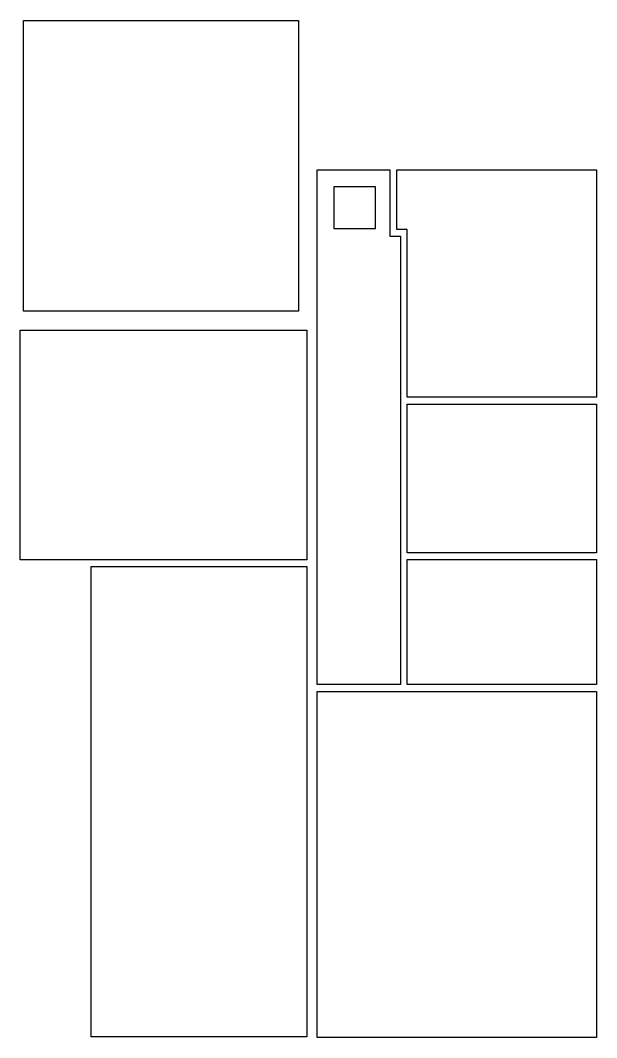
# Model space of a CAD drawing. Header units: metres. Extents: x 69.3 to 77.6, y 18.4 to 33.
import ezdxf

# ---------------------------------------------------------------- set-up
doc = ezdxf.new("R2010")
doc.units = ezdxf.units.M
doc.layers.add('AREE LEONARDO', color=7, linetype='Continuous')

msp = doc.modelspace()

# ---------------------------------------------------------------- linework, layer by layer
at = {"layer": 'AREE LEONARDO', "color": 5, "ltscale": 0.01}
for points in [[(69.304, 33.014), (73.269, 33.014), (73.269, 28.821), (69.304, 28.821)], [(73.539, 30.862), (74.589, 30.862), (74.589, 29.902), (74.739, 29.902), (74.739, 23.442), (73.539, 23.442)], [(74.689, 30.862), (77.569, 30.862), (77.569, 27.582), (74.839, 27.582), (74.839, 30.002), (74.689, 30.002)], [(69.259, 28.551), (73.389, 28.551), (73.389, 25.241), (69.259, 25.241)], [(70.279, 25.141), (73.389, 25.141), (73.389, 18.363), (70.279, 18.363)], [(73.539, 23.342), (77.569, 23.342), (77.569, 18.353), (73.539, 18.353)]]:
    msp.add_lwpolyline(points, close=True, dxfattribs=at)
at = {"layer": 'AREE LEONARDO', "color": 1, "ltscale": 0.01}
msp.add_lwpolyline([(73.78, 30.015), (74.38, 30.015), (74.38, 30.615), (73.78, 30.615)], close=True, dxfattribs=at)
at = {"layer": 'AREE LEONARDO', "color": 3, "ltscale": 0.01}
for points in [[(74.839, 27.482), (77.569, 27.482), (77.569, 25.342), (74.839, 25.342)], [(74.839, 25.242), (77.569, 25.242), (77.569, 23.442), (74.839, 23.442)]]:
    msp.add_lwpolyline(points, close=True, dxfattribs=at)

doc.saveas('drawing.dxf')
